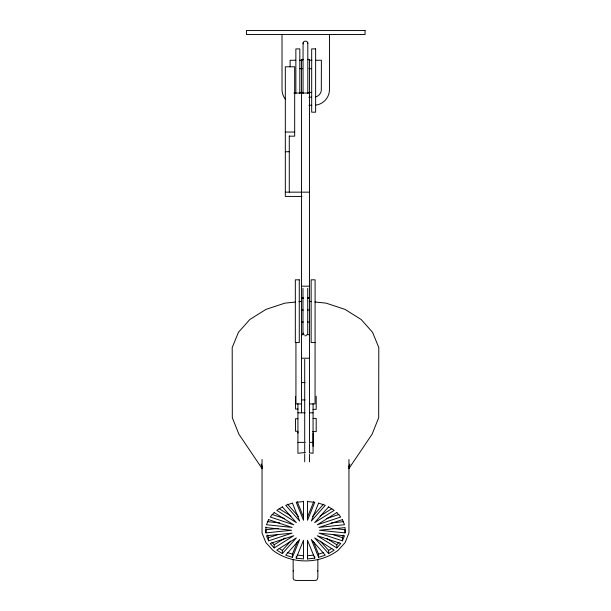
<?xml version="1.0" encoding="UTF-8"?>
<svg xmlns="http://www.w3.org/2000/svg" width="611" height="611" viewBox="0 0 611 611"><rect width="100%" height="100%" fill="white"/><g stroke="black" fill="none" stroke-linecap="round" stroke-linejoin="round"><path stroke-width="0.92" d="M262.043 459.518L262.043 532.922L265.838 542.537L272.834 550.267C291.485 564.472 319.5 564.472 338.15 550.274L345.154 542.545L348.95 532.929L348.95 459.525M265.922 527.576L291.493 530.272L265.922 532.891L265.93 527.064M292.402 557.354L299.68 539.475L285.711 555.147L292.402 557.354L292.402 554.185L297.603 541.407M293.127 559.47L293.196 578.449L293.799 579.724L295.839 580.45L315.139 580.45L316.956 579.923L317.857 577.563L317.857 559.47M296.22 558.171L303.499 540.292L303.499 558.928L296.22 558.171L296.22 556.583M297.924 433.092L297.924 431.885M303.507 501.188L303.507 520.251L296.228 502.303L303.507 501.547M307.486 558.928L307.486 540.292L314.764 558.171L307.486 558.928L307.486 555.75L313.855 555.086M307.493 501.188L307.493 520.251L314.772 502.303L307.493 501.547M313.069 446.397L313.069 433.092M313.069 431.885L313.069 431.397M345.07 532.899L345.07 527.583L319.5 530.272L345.07 532.899L345.062 529.729L332.751 528.462M265.922 532.891L265.93 529.722L278.242 528.462M268.557 540.842L266.488 535.74L292.058 533.12L268.557 540.842L268.565 537.672L267.534 535.121M274.194 547.937L270.215 543.462L293.715 535.74L274.194 547.937L274.202 544.76L271.926 542.209M282.358 553.589L296.327 537.917L276.798 550.114L282.358 553.589L282.366 550.419L290.615 541.155M348.95 468.553L349.82 464.077L348.744 466.728M303.056 93.521L303.056 42.923C303.3 40.532 307.562 40.532 307.807 42.923L307.807 93.521M307.723 43.389L307.807 42.923M307.486 517.082L313.726 501.7M342.427 540.85L344.505 535.748L318.934 533.12L342.427 540.85L342.42 537.672L343.458 535.129M303.064 333.545L303.3 333.094M348.82 468.698L372.099 434.2L378.675 417.802L378.797 347.522L372.534 332.285L361.2 319.53L345.024 309.395L326.098 303.14L314.864 301.971M312.526 516.524L323.456 504.212M336.798 547.937L340.77 543.469L317.277 535.74L336.798 547.937L336.791 544.768L339.059 542.209M293.12 571.01L293.578 570.682M320.126 516.02L331.842 508.665M328.634 553.597L314.665 537.917L334.186 550.114L328.634 553.597L328.626 550.419L331.804 548.434M274.202 544.76L285.131 537.932M326.312 518.632L338.96 514.439M318.591 557.362L311.312 539.475L325.273 555.155L318.591 557.362L318.583 554.185L323.601 552.527M268.565 537.672L278.509 534.404M306.539 335.638L304.744 335.829M331.238 522.955L343.55 521.664M295.205 302.071L284.909 303.14L265.984 309.387L249.807 319.522L238.466 332.277L232.203 347.514L232.317 417.794L238.893 434.192L262.172 468.69M298.955 301.681L301.758 301.391M305.5 452.476L297.924 453.263L297.924 403.695M303.3 59.389L301.544 59.389L301.544 412.822M307.692 59.389L309.449 59.389L309.449 441.585M295.8 60.252L290.11 60.252L290.11 66.79M299.589 60.252L302.43 60.252M309.067 60.252L311.908 60.252M315.696 60.252L321.386 60.252L321.302 90.474A7.706 7.706 0 0 1 315.65 96.912M299.818 68.676L302.552 68.676M308.945 68.676L311.679 68.676M299.818 92.406L302.552 92.406M308.945 92.406L311.679 92.406M293.868 93.055L309.449 93.055M308.899 97.195L311.595 97.195M309.006 105.283L311.801 105.283M285.322 132.052L294.678 132.052M289.278 136.161L294.678 136.161L294.678 66.79L285.322 66.79L285.322 196.429L302.025 196.429M285.322 151.727L289.278 151.727M285.322 192.152L309.449 192.152M301.544 286.169L309.449 286.169M301.544 297.863L303.3 297.863M307.692 297.863L309.449 297.863M301.544 298.267L303.3 298.267M307.692 298.267L309.449 298.267M301.544 310.014L303.3 310.014M307.692 310.014L309.449 310.014M301.544 322.028L303.3 322.028M307.692 322.028L309.449 322.028M301.544 334.675L304.179 334.675M306.814 334.675L309.449 334.675M315.1 342.565L311.144 342.565L311.144 279.823L315.1 279.823L315.055 403.924L309.449 403.924M301.544 358.214L309.449 358.214M301.544 382.578L305.057 382.578M301.544 399.915L305.057 399.915M301.544 403.924L295.938 403.924L295.938 342.435M297.924 409.042L295.548 409.042L295.548 396.486M313.069 409.362L316.2 409.362L316.2 396.172M297.924 412.822L305.057 412.822M309.449 412.822L313.069 412.822M313.069 418.413L316.2 418.413L316.2 431.603L313.069 431.603M297.924 418.734L295.548 418.734L295.548 431.29L297.924 431.29M297.924 442.387L305.492 442.387M309.281 442.387L313.069 442.387M309.25 301.391L311.121 301.582M309.288 452.873L313.069 453.263L313.069 403.695M297.137 555.086L303.499 555.75M267.442 521.657L279.754 522.955M332.483 534.404L342.42 537.672M287.384 552.527L292.402 554.185M272.032 514.439L284.688 518.632M326.641 538.421L336.791 544.768M279.189 548.426L282.366 550.419M279.151 508.665L290.867 516.02M317.407 570.682L317.857 571.01M320.37 541.155L328.626 550.419M287.537 504.212L298.466 516.524M303.377 43.824L303.056 42.923M313.39 541.407L318.583 554.185M262.249 466.72L261.172 464.07L262.043 468.553M297.267 501.7L303.507 517.082M314.764 556.583L314.764 558.171M329.482 34.506L329.482 89.466A15.817 15.817 0 0 1 315.727 105.153M309.449 443.464L309.449 452.552M309.449 454.378L309.449 461.809M307.73 288.377L307.73 334.026M304.706 359.383L304.706 441.585M304.706 443.464L304.706 451.705M304.706 453.782L304.706 461.809M302.98 288.377L302.98 334.026M299.818 93.498L299.818 48.903L295.861 48.903L295.861 93.498M289.278 135.932L289.278 192.152M282.015 34.506L282.015 89.466A15.817 15.817 0 0 0 285.284 99.097M268.565 519.625L266.488 524.727L292.058 527.415L268.565 519.625M318.591 503.113L311.312 521.061L325.281 505.32L318.591 503.113M328.634 506.878L314.665 522.619L334.194 510.361L328.634 506.878M274.194 512.537L270.222 517.005L293.715 524.796L274.194 512.537M282.358 506.878L276.806 510.361L296.327 522.619L282.358 506.878M336.798 512.537L317.277 524.796L340.778 517.013L336.798 512.537M342.435 519.633L318.934 527.415L344.505 524.727L342.435 519.633M292.402 503.113L285.719 505.32L299.68 521.061L292.402 503.113M365.072 30.55L246.424 30.55L246.424 34.506L365.072 34.506L365.072 30.55M315.635 48.903L311.679 48.903L311.679 112.18L315.635 112.18L315.635 48.903M299.275 279.823L295.327 279.823L295.327 342.565L299.275 342.565L299.275 279.823"/></g></svg>
